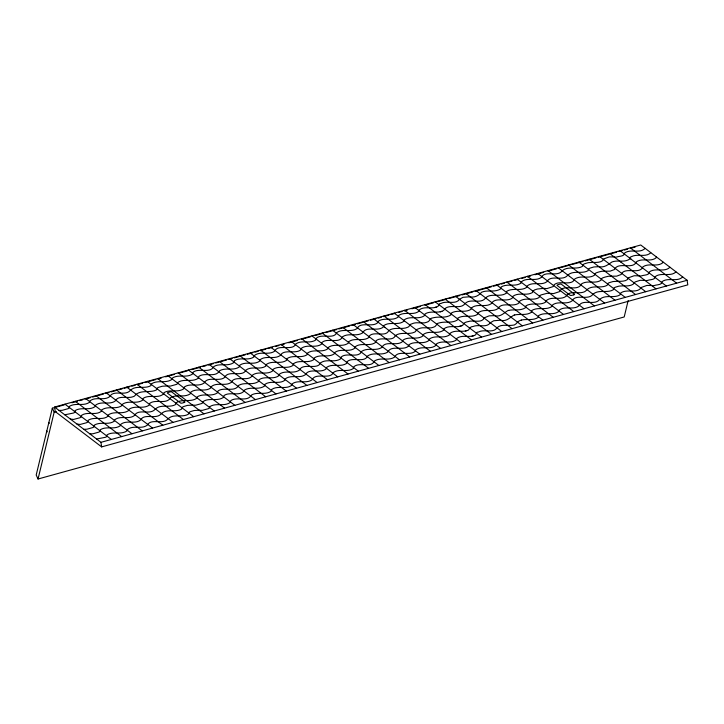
<?xml version="1.0" encoding="UTF-8"?>
<svg xmlns="http://www.w3.org/2000/svg" width="724" height="724" viewBox="0 0 724 724"><rect width="100%" height="100%" fill="white"/><g stroke="black" fill="none" stroke-linecap="round" stroke-linejoin="round"><path stroke-width="1.09" d="M594.721 274.143L595.924 272.966A13.24 4.652 -8.6 0 1 602.278 271.21L605.056 271.337M682.66 276.912C677.293 282.505 667.944 276.966 661.908 281.772L661.854 282.161C661.89 285.102 656.252 284.623 654.206 285.573A2.95 1.041 -8.6 0 1 651.781 285.509L646.867 285.437L641.229 287.473C637.247 294.143 626.522 288.396 620.658 293.075L619.898 294.967C613.69 298.541 605.879 294.351 600.006 299.093A7.285 2.561 -8.6 0 0 599.436 299.727C594.314 305.845 582.594 298.578 578.838 305.953C572.892 310.397 564.657 305.383 558.819 310.433L558.584 311.655C552.439 315.827 544.855 311.655 538.575 315.601L538.339 317.329C533.063 320.904 526.981 318.723 521.352 320.062M459.423 299.41C455.432 305.039 446.618 300.243 440.997 303.456C438.301 303.211 439.178 306.315 437.224 306.777C431.305 309.483 424.499 305.682 419.033 310.026L419.033 311.193C412.843 315.972 404.725 310.994 398.49 315.637L398.435 316.822C392.417 321.691 384.281 316.877 378.118 321.338L377.883 322.533C372.543 327.791 360.941 321.456 357.357 328.072L356.805 328.732C350.461 332.615 343.104 328.298 336.841 332.515C333.854 339.855 321.637 333.158 316.352 338.208L315.673 340.063C309.429 344.117 301.926 339.637 295.781 343.954C292.695 351.629 277.944 343.466 274.631 351.221C268.414 355.556 260.341 350.706 254.242 355.593L254.133 355.946M490.22 322.85C486.546 328.289 478.374 324.008 472.998 326.506C470.383 326.551 469.577 328.397 468.5 330.053C462.455 332.977 455.45 329.094 449.839 333.456L449.83 334.633C443.64 339.411 435.522 334.434 429.287 339.076L429.232 340.262C423.214 345.122 415.078 340.316 408.915 344.769L408.68 345.963C403.34 351.231 391.738 344.886 388.154 351.511L387.602 352.172C381.267 356.045 373.901 351.737 367.638 355.955C364.652 363.285 352.434 356.588 347.158 361.647L346.479 363.493C340.226 367.557 332.723 363.077 326.587 367.394L326.587 368.38M496.954 327.963C492.963 333.601 484.148 328.823 478.519 332.008C475.831 331.764 476.7 334.868 474.754 335.339C468.835 338.027 462.021 334.235 456.563 338.579L456.554 339.755C450.373 344.534 442.246 339.556 436.011 344.199L435.966 345.375C429.947 350.244 421.802 345.429 415.648 349.891L415.413 351.086C410.065 356.344 398.472 350.009 394.879 356.633L394.327 357.294C387.992 361.167 380.625 356.86 374.371 361.077C371.385 368.407 359.158 361.71 353.882 366.76L353.203 368.616C346.95 372.679 339.456 368.199 333.312 372.516C330.216 380.181 315.474 372.027 312.162 379.774C305.935 384.127 297.872 379.276 291.772 384.145L291.591 385.412C285.564 389.774 277.989 385.231 271.808 389.367L271.174 391.232C265.029 395.431 257.699 391.413 251.481 395.023L251.029 395.757C246.712 402.001 236.63 396.417 230.784 400.644L230.142 402.535C223.743 406.988 215.824 402.336 209.553 406.852L209.462 407.965L208.422 408.662L202.385 410.345L199.543 410.291M122.112 404.915L122.139 404.463C128.338 399.847 136.266 404.499 142.664 400.155L143.026 399.603M196.774 397.693L196.819 397.168C203.091 392.643 211.019 397.295 217.408 392.851L218.051 390.951C223.879 386.725 233.979 392.308 238.296 386.064L238.757 385.331C244.965 381.729 252.296 385.747 258.441 381.548L259.074 379.675C265.265 375.539 272.83 380.082 278.858 375.729L279.039 374.462C285.138 369.575 293.202 374.426 299.428 370.091C302.732 362.335 317.492 370.489 320.578 362.824C326.723 358.516 334.216 362.996 340.47 358.932L341.149 357.077C346.434 352.027 358.651 358.724 361.638 351.384C367.892 347.167 375.258 351.484 381.602 347.601L382.154 346.941C385.792 340.325 397.295 346.651 402.68 341.402L402.915 340.199C409.069 335.746 417.214 340.552 423.232 335.692L423.278 334.506C429.522 329.863 437.64 334.841 443.83 330.063L443.83 328.886C449.532 324.506 456.663 328.461 462.772 325.375C463.269 322.786 465.776 322.108 468.175 321.601C473.243 319.718 481.587 323.773 484.392 317.764L489.18 315.845L494.465 315.637M395.295 335.791C392.263 342.398 380.381 335.864 375.756 341.14L375.72 342.325C369.512 347.04 361.43 342.126 355.194 346.742L355.131 347.936C349.095 352.787 340.986 348.009 334.823 352.434L334.569 353.638C328.434 358.244 320.424 353.538 314.107 358.054L313.492 359.846C307.076 363.719 299.854 359.394 293.528 363.638L292.949 365.475C286.686 369.502 279.247 365.113 273.066 369.321L272.333 371.195C266.079 375.213 258.577 370.733 252.468 375.095C249.318 382.697 234.648 374.543 231.309 382.363C225.164 386.779 216.44 381.566 210.847 387.041M675.926 271.971C670.243 277.211 661.311 271.943 655.184 276.649L655.12 277.039C655.166 279.98 649.519 279.5 647.482 280.459A2.95 1.041 -8.6 0 1 645.048 280.396L640.143 280.315L635.002 281.971L634.378 282.975M64.309 404.87L52.318 408.182L36.2 475.016L38.046 479.007L624.206 316.958L628.17 300.523M38.046 479.007L54.164 412.173L52.318 408.182M301.419 349.249C296.143 354.977 284.089 348.262 280.26 355.502C274.034 359.855 265.97 355.004 259.871 359.873L259.69 361.14C253.662 365.502 246.097 360.959 239.906 365.095L239.273 366.959C233.128 371.159 225.798 367.14 219.589 370.751L219.128 371.484C214.811 377.729 204.738 372.145 198.892 376.371L198.249 378.263C191.851 382.715 183.932 378.064 177.661 382.58L177.561 383.693L176.52 384.39L170.484 386.073L167.651 386.019M326.587 368.398C321.311 374.127 309.257 367.412 305.428 374.661C299.202 379.014 291.139 374.154 285.039 379.032L284.858 380.299C278.831 384.652 271.265 380.109 265.075 384.245L264.441 386.118C258.296 390.308 250.966 386.29 244.757 389.901L244.296 390.634C239.979 396.879 229.888 391.295 224.06 395.521L223.417 397.413C217.019 401.847 209.1 397.195 202.829 401.739L202.729 402.843L201.688 403.539L195.652 405.223L192.819 405.168M163.669 393.865C157.886 399.078 149.569 394.164 143.271 398.281L142.999 399.485M650.767 252.748C645.555 257.753 637.654 253.463 631.645 256.558A3.213 1.131 -8.6 0 0 630.007 258.043L629.971 258.848C624.486 263.065 617.816 259.644 611.952 261.988C608.35 264.378 604.621 267.826 599.255 266.731M459.432 299.329L462.971 297.311L469.668 296.777M490.229 322.768L493.768 320.75L500.474 320.207M496.954 327.882C500.736 323.791 507.171 325.936 512.094 325.302C516.366 325.655 516.981 321.157 520.402 320.37A5.412 1.901 -8.6 0 1 521.443 320.126M395.304 335.646C400.987 331.429 408.318 335.049 414.372 332.226A4.425 1.557 -8.6 0 0 415.703 331.248L416.562 329.556L419.938 328.271A6.353 2.235 -8.6 0 1 422.78 327.782L430.753 327.882A6.344 2.226 -8.6 0 0 433.567 327.167C436.509 326.696 436.264 322.877 439.504 322.859A7.394 2.597 -8.6 0 1 440.554 322.614C446.156 321.356 452.219 323.438 457.487 319.899L457.74 318.162C464.021 314.207 471.586 318.352 477.74 314.225L477.994 313.003C483.813 307.971 491.994 312.886 498.003 308.569C501.868 301.238 513.723 308.044 519.37 302.623L519.316 301.428C525.316 296.822 532.828 301.274 539.063 297.528L539.814 295.636L541.081 294.93L547.091 293.311L549.932 293.428M533.018 291.238L534.511 289.935L537.452 289.003L543.362 288.423M506.655 292.559L506.438 293.057C500.329 297.817 490.211 292.451 485.397 298.261C480.464 304.523 470.301 297.826 465.061 303.609C460.627 309.601 451.45 304.216 445.55 308.143C441.64 315.392 430.563 309.374 424.662 314.307L424.662 315.483C418.472 320.261 410.354 315.284 404.119 319.927L404.064 321.103C398.046 325.972 389.91 321.157 383.747 325.619L383.512 326.814C378.136 332.072 366.616 325.746 362.986 332.361L362.434 333.022C356.099 336.895 348.733 332.588 342.47 336.805C339.484 344.135 327.266 337.438 321.981 342.488L321.311 344.343C315.058 348.407 307.555 343.927 301.419 348.244L301.419 349.23M525.823 307.139L525.606 307.646C520.33 311.202 514.248 309.139 508.628 310.37M436.301 307.039L434.509 307.546M441.93 311.329L440.147 311.827M461.088 325.909L459.306 326.406M467.098 330.479L465.315 330.977M473.822 335.601L472.039 336.099M54.581 407.042L640.74 244.993L687.103 280.279L687.8 284.849L101.641 446.898L55.277 411.612L54.581 407.042L100.953 442.328L101.641 446.898M71.929 402.761L77.377 401.25M79.559 400.653L82.826 399.748M85.007 399.15L90.455 397.639M92.636 397.042L95.903 396.137M98.084 395.53L103.532 394.028M105.704 393.422L108.971 392.517M111.152 391.919L116.6 390.408M118.781 389.811L122.048 388.906M124.229 388.299L129.677 386.797M131.858 386.191L135.126 385.295M137.307 384.688L142.755 383.186M144.927 382.58L155.823 379.566M158.004 378.969L161.271 378.064M165.633 376.86L174.348 374.444M178.701 373.24L187.416 370.833M191.779 369.629L200.494 367.222M202.675 366.616L205.942 365.711M208.123 365.113L213.571 363.602M215.752 363.005L219.019 362.1M221.191 361.493L226.639 359.991M228.82 359.385L232.087 358.48M234.268 357.882L239.716 356.371M241.897 355.774L245.164 354.869M247.346 354.262L252.794 352.76M254.975 352.154L258.242 351.258M260.414 350.651L265.862 349.149M268.043 348.543L272.405 347.339M275.672 346.434L278.939 345.529M281.12 344.932L284.387 344.027M288.749 342.823L297.464 340.407M301.817 339.203L310.533 336.796M314.895 335.592L323.61 333.185M325.791 332.578L336.687 329.565M338.859 328.968L349.755 325.954M351.936 325.348L355.203 324.452M357.385 323.845L362.833 322.343M365.014 321.737L368.281 320.832M370.462 320.234L375.91 318.723M378.082 318.126L381.358 317.221M383.53 316.614L388.978 315.112M391.159 314.506L394.426 313.601M398.788 312.397L402.055 311.492M404.236 310.895L407.503 309.99M411.856 308.786L420.572 306.379M424.934 305.166L433.649 302.759M438.011 301.555L446.726 299.148M448.907 298.541L459.794 295.528M461.975 294.93L472.872 291.917M475.053 291.31L485.949 288.306M488.13 287.7L491.397 286.794M493.578 286.197L499.017 284.686M501.198 284.089L504.465 283.184M508.827 281.98L512.094 281.075M514.275 280.469L517.542 279.564M521.904 278.36L525.171 277.455M527.353 276.858L530.62 275.953M534.973 274.749L543.688 272.342M548.05 271.138L556.765 268.722M561.127 267.518L569.842 265.111M572.014 264.504L582.911 261.5M585.092 260.893L595.988 257.88M598.169 257.282L609.065 254.269M611.237 253.662L616.685 252.16M618.866 251.554L622.133 250.649M624.314 250.052L627.581 249.147M631.943 247.943L635.21 247.038M54.164 412.173L56.345 411.576M100.953 442.328L687.103 280.279M514.628 314.94C520.248 313.7 526.339 315.773 531.606 312.207L531.85 310.478C538.131 306.533 545.706 310.705 551.851 306.533L552.095 305.311C557.933 300.27 566.168 305.284 572.114 300.84C575.87 293.455 587.58 300.722 592.703 294.605A7.285 2.561 -8.6 0 1 593.282 293.971C599.146 289.238 606.965 293.419 613.174 289.853L613.934 287.953L615.21 287.256L619.038 286.107L624.35 285.817M469.776 296.786C474.546 297.926 478.872 295.573 481.596 292.234C487.795 289.519 494.836 292.876 500.809 288.776L501.053 287.039C507.334 283.102 514.909 287.265 521.054 283.093L521.298 281.88C527.135 276.83 535.371 281.844 541.317 277.401C545.072 270.016 556.783 277.283 561.905 271.174A7.285 2.561 -8.6 0 1 562.485 270.541C568.349 265.798 576.159 269.98 582.377 266.414L583.137 264.522L584.413 263.817L588.241 262.667L593.553 262.387M494.573 315.655C500.212 317.365 503.786 313.103 507.669 310.677A5.412 1.901 -8.6 0 1 508.71 310.433M500.574 320.225C506.212 321.927 509.796 317.673 513.669 315.248A5.412 1.901 -8.6 0 1 514.71 315.003M96.654 439.016L105.442 437.287L106.736 436.608L107.025 434.853C113.306 430.943 120.917 435.151 127.008 430.88L127.243 429.658C133.125 424.689 141.37 429.721 147.253 425.178C151.099 417.902 162.71 425.106 167.823 419.015C173.407 413.295 182.032 417.983 188.34 414.228L189.055 412.354L190.34 411.657L194.177 410.508L199.471 410.227M604.866 271.192L610.079 271.165L614.54 269.509C617.907 261.473 632.016 269.581 635.953 262.64L636.034 262.097C642.179 257.373 650.387 262.577 656.315 257.672L656.297 257.264A16 5.629 -8.6 0 1 656.252 257.02M611.436 276.197L616.649 276.161L621.111 274.505C624.477 266.477 638.586 274.577 642.523 267.636L642.604 267.102C648.749 262.369 656.958 267.572 662.885 262.676L662.849 262.197A16 5.629 -8.6 0 1 662.822 262.025M167.57 385.955L162.285 386.236L158.447 387.385L157.162 388.082L156.42 389.964C149.569 393.385 139.85 389.06 134.465 396.082A5.05 1.774 -8.6 0 1 132.709 396.815C127.478 398.797 118.175 394.906 115.351 400.906C109.469 405.449 101.233 400.426 95.342 405.395L95.106 406.617C89.016 410.879 81.405 406.689 75.124 410.58L74.834 412.336L73.549 413.015L64.907 414.78A3.611 1.267 -8.6 0 1 64.689 414.734M192.738 405.105L187.444 405.395L183.606 406.535L182.321 407.241L181.615 409.105C175.298 412.924 166.221 408.01 160.873 414.209C155.542 419.721 144.329 412.933 140.519 420.056C134.646 424.581 126.401 419.549 120.51 424.545L120.284 425.766C114.193 430.029 106.573 425.821 100.292 429.73L100.002 431.486L98.717 432.165L92.962 433.757L89.857 433.884M543.208 288.306L546.928 288.604L553.027 286.623C556.322 278.595 570.856 286.84 574.385 279.627L574.603 279.129C580.811 274.704 588.449 279.428 594.612 275.111L594.721 274.161M549.778 293.311L553.498 293.609L559.598 291.618C562.892 283.591 577.426 291.844 580.956 284.632L581.182 284.134C587.381 279.699 595.019 284.432 601.182 280.107L601.291 278.885L602.495 277.962A13.24 4.652 -8.6 0 1 608.848 276.215L611.635 276.333M59.06 410.445L62.164 410.327L67.92 408.725L69.205 408.046L69.495 406.291C75.776 402.39 83.387 406.589 89.477 402.327L89.713 401.105C95.604 396.109 103.849 401.141 109.722 396.616C113.568 389.349 125.18 396.553 130.293 390.453C135.877 384.743 144.501 389.431 150.818 385.666L151.524 383.801C157.814 379.666 165.769 383.756 171.932 379.403L172.022 378.299C178.303 373.783 186.222 378.426 192.611 373.982L193.263 372.082C199.082 367.864 209.182 373.448 213.499 367.195L213.96 366.462C220.168 362.86 227.499 366.878 233.644 362.679L234.277 360.805C240.468 356.679 248.033 361.222 254.061 356.86L254.133 355.955M83.848 429.314L86.961 429.187L92.717 427.594L94.002 426.916L94.292 425.16C100.573 421.25 108.184 425.459 114.274 421.196L114.51 419.974C120.401 414.997 128.637 420.038 134.519 415.486C138.356 408.218 149.977 415.422 155.09 409.322C160.674 403.603 169.289 408.3 175.615 404.535L176.321 402.671C182.611 398.535 190.566 402.616 196.729 398.272L196.774 397.702M593.626 262.441C596.766 262.531 602.911 262.477 603.698 258.911L609.346 256.884L614.251 256.957A2.95 1.041 -8.6 0 0 616.685 257.02C618.721 256.061 624.369 256.549 624.323 253.599L624.387 253.219C630.468 248.359 639.573 254.015 645.129 248.359M618.423 281.31C621.563 281.401 627.708 281.346 628.495 277.781L634.143 275.744L639.048 275.826A2.95 1.041 -8.6 0 0 641.482 275.889C643.518 274.93 649.156 275.419 649.12 272.468L649.184 272.088C655.256 267.256 664.415 272.83 669.926 267.247M624.423 285.88C627.618 286.134 632.622 285.636 634.387 282.993M599.182 266.667L593.87 266.957L590.042 268.106L588.766 268.803L588.006 270.695C581.788 274.269 573.978 270.079 568.114 274.821A7.285 2.561 -8.6 0 0 567.535 275.455C562.412 281.564 550.702 274.306 546.946 281.681C541 286.125 532.764 281.12 526.927 286.161L526.683 287.383C520.538 291.555 512.963 287.383 506.682 291.329L506.628 292.487M618.35 281.256L613.038 281.536L609.21 282.686L607.925 283.383L607.174 285.283C600.956 288.858 593.146 284.668 587.273 289.401A7.285 2.561 -8.6 0 0 586.702 290.043C581.589 296.143 569.869 288.885 566.105 296.27C560.168 300.713 551.923 295.7 546.086 300.741L545.851 301.962C539.706 306.134 532.131 301.971 525.85 305.908L525.787 307.067M70.373 419.06L73.567 419.449L79.83 417.784L81.052 417.105L81.767 415.187C87.984 411.277 95.595 415.857 101.469 411.232L101.55 410.028C107.795 405.467 115.75 409.956 122.03 405.576L122.121 404.933M76.943 424.065L80.147 424.454L86.4 422.78L87.622 422.101L88.337 420.192C94.554 416.255 102.165 420.843 108.039 416.237L108.12 415.033C114.374 410.472 122.32 414.961 128.601 410.571L128.709 409.467C134.908 404.861 142.836 409.522 149.234 405.15L149.841 403.277C155.723 398.942 165.669 404.526 170.203 398.372L170.556 397.657C176.737 393.947 184.077 397.992 190.267 393.847L190.919 391.983C197.091 387.738 204.657 392.281 210.738 388.01L210.847 387.059M49.513 423.16L48.888 422.861A3.611 1.647 -24.8 0 1 48.807 422.753M630.332 247.87L676.623 283.174M620.034 250.721L631.102 259.138M630.975 259.129L666.315 286.025M609.735 253.563L620.812 261.998M620.712 261.97L656.053 288.867M599.454 256.405L645.736 291.718M589.191 259.246L635.545 294.532M578.874 262.097L625.246 297.383M568.602 264.939L614.966 300.225M558.294 267.789L569.507 276.324M569.471 276.297L604.658 303.075M548.032 270.622L594.395 305.908M537.715 273.473L584.087 308.759M527.443 276.315L573.815 311.601M517.162 279.156L563.507 314.451M506.872 282.007L553.236 317.293M496.583 284.849L542.928 320.135M486.275 287.7L532.665 322.976M475.976 290.541L522.348 325.827M465.822 293.473L512.067 328.669M455.423 296.225L501.786 331.511M445.242 299.157L491.496 334.361M435.178 301.817L481.551 337.103M425.124 304.605L471.487 339.891M414.834 307.447L461.197 342.733M404.553 310.288L450.925 345.574M394.254 313.139L440.626 348.425M383.982 315.972L430.355 351.258M373.684 318.822L384.851 327.311M419.82 354.172L384.77 327.257M363.385 321.673L409.757 356.95M353.095 324.515L399.458 359.801M342.796 327.366L389.186 362.643M332.506 330.207L343.674 338.714M343.819 338.805L378.887 365.493M322.225 333.049L333.402 341.556M333.547 341.647L368.616 368.326M311.944 335.891L323.13 344.398M323.248 344.488L358.317 371.177M301.655 338.732L348.018 374.018M291.374 341.574L337.728 376.869M281.066 344.425L327.429 379.711M270.785 347.267L317.139 382.562M260.495 350.117L306.867 385.403M250.205 352.959L296.578 388.245M239.934 355.801L286.288 391.087M229.617 358.651L276.007 393.928M219.345 361.493L265.699 396.779M209.046 364.335L255.418 399.621M198.774 367.177L245.128 402.472M188.457 370.027L234.838 405.313M178.185 372.869L224.567 408.155M167.905 375.711L214.259 411.006M157.615 378.562L203.978 413.847M147.307 381.403L193.688 416.689M137.017 384.254L183.398 419.531M126.718 387.096L173.09 422.382M116.446 389.937L162.81 425.223M106.147 392.788L152.538 428.065M95.858 395.63L142.248 430.907M85.568 398.472L131.949 433.757M75.296 401.313L121.65 436.599M64.988 404.164L111.351 439.45M47.151 431.92L46.825 430.952M286.722 359.421L286.378 360.471C280.116 364.507 272.677 360.118 266.495 364.326L265.762 366.19C259.509 370.208 252.006 365.729 245.898 370.1C242.748 377.702 228.078 369.557 224.73 377.367C219.173 382.172 207.77 375.774 204.168 383.005C198.086 387.295 190.521 382.752 184.349 386.978L183.697 388.851C177.507 392.969 170.167 388.915 163.986 392.652L163.66 393.847M286.713 359.403L286.957 358.642C293.211 354.407 300.578 358.715 306.922 354.841L307.537 353.059C313.854 348.543 321.863 353.24 327.999 348.633L328.253 347.429C334.416 342.995 342.524 347.773 348.561 342.941L348.624 341.746C354.86 337.122 362.941 342.027 369.149 337.321L369.186 336.135C373.892 330.587 385.63 337.737 388.734 330.633C394.453 326.443 401.748 330.035 407.802 327.221A4.425 1.557 -8.6 0 0 409.132 326.252L409.992 324.551L413.368 323.266A6.353 2.235 -8.6 0 1 416.209 322.777L424.183 322.886A6.344 2.226 -8.6 0 0 426.988 322.162C429.938 321.7 429.694 317.872 432.934 317.854A7.394 2.597 -8.6 0 1 433.984 317.619C439.586 316.361 445.649 318.442 450.916 314.895L451.17 313.157C457.45 309.211 465.007 313.356 471.17 309.22L471.424 307.999C477.243 302.967 485.424 307.881 491.424 303.573C495.297 296.234 507.153 303.039 512.8 297.618L512.746 296.433C518.746 291.826 526.258 296.27 532.493 292.523L533.018 291.256M184.122 402.544L182.376 403.033A1.403 0.498 -8.6 0 1 180.611 403.033L167.452 393.141A1.403 0.498 -8.6 0 1 168.267 392.417L169.986 391.946A1.403 0.498 -8.6 0 1 171.769 391.983L184.819 401.802A1.403 0.498 -8.6 0 1 184.122 402.544M573.761 294.822L572.014 295.311A1.403 0.498 -8.6 0 1 570.25 295.32L557.091 285.428A1.403 0.498 -8.6 0 1 557.905 284.704L559.625 284.224A1.403 0.498 -8.6 0 1 561.408 284.27L574.449 294.089A1.403 0.498 -8.6 0 1 573.761 294.822"/></g></svg>
